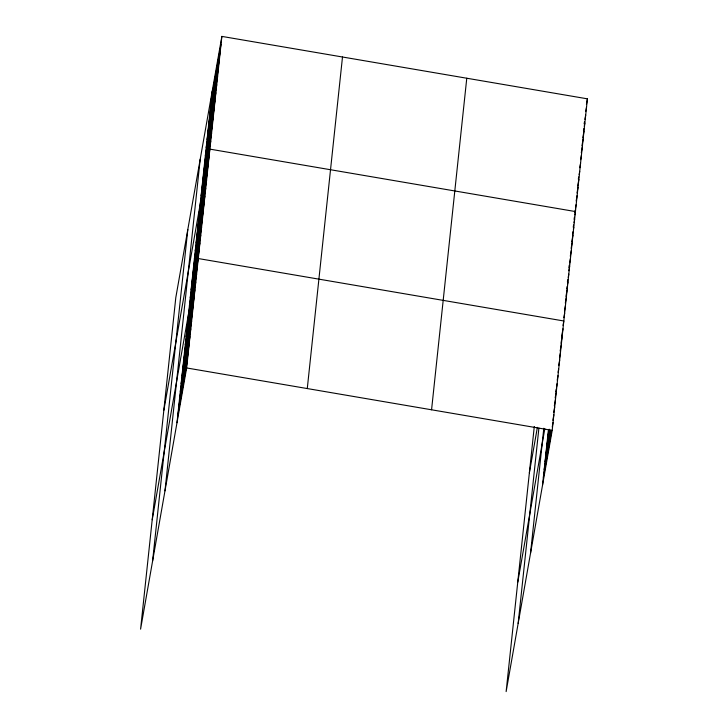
<?xml version="1.0" encoding="UTF-8"?>
<svg xmlns="http://www.w3.org/2000/svg" width="728" height="728" viewBox="0 0 728 728"><rect width="100%" height="100%" fill="white"/><g stroke="black" fill="none" stroke-linecap="round" stroke-linejoin="round"><path stroke-width="1.09" d="M152.598 561.042L187.815 229.484M164.974 490.854L200.191 159.305M176.986 422.731L212.203 91.182M221.867 36.4L175.803 297.606L140.586 629.165L186.65 367.959L221.867 36.4L587.414 98.835L552.197 430.394L506.133 691.6L534.297 426.471M307.28 388.561L342.497 57.002M431.567 409.791L466.775 78.233M518.145 623.477L538.902 428.1M530.521 553.289L543.807 428.246M542.533 485.176L548.348 430.466M211.347 99.236L221.012 44.454M210.492 107.28L220.156 52.507M209.637 115.333L219.301 60.56M208.781 123.387L218.446 68.605M207.926 131.44L217.59 76.658M207.071 139.494L216.735 84.712M206.215 147.547L215.879 92.765M205.36 155.592L215.024 100.819M204.504 163.645L214.168 108.872M203.649 171.699L213.313 116.917M202.793 179.752L212.458 124.97M201.938 187.806L211.602 133.024M201.083 195.859L210.747 141.077M163.836 410.337L209.892 149.131L575.439 211.566L574.847 214.924M199.399 211.721L209.063 156.948M198.571 219.537L208.226 164.756M197.743 227.354L207.398 172.572M196.915 235.171L206.57 180.389M196.078 242.988L205.742 188.206M195.25 250.796L204.914 196.023M194.422 258.613L204.077 203.831M193.593 266.43L203.249 211.648M192.756 274.247L202.42 219.465M191.928 282.064L201.592 227.282M191.1 289.871L200.755 235.099M190.272 297.688L199.927 242.915M189.444 305.505L199.099 250.723M152.216 519.746L198.271 258.54L563.818 320.984L563.026 325.452M187.779 321.139L197.443 266.357M186.95 328.947L196.606 274.174M186.122 336.764L195.777 281.991M185.294 344.581L194.949 289.799M184.457 352.398L194.121 297.615M183.629 360.214L193.293 305.432M182.801 368.031L192.456 313.249M181.973 375.839L191.628 321.066M181.136 383.656L190.8 328.883M180.307 391.473L189.972 336.691M179.479 399.29L189.134 344.508M178.651 407.107L188.306 352.325M177.823 414.914L187.478 360.142M586.422 104.432L587.414 98.835M585.767 111.366L586.559 106.889M584.12 123.887L584.52 121.649M584.912 119.41L585.703 114.942M583.465 130.822L583.856 128.583M584.256 126.344L584.848 122.996M582.81 137.756L583.993 131.049M581.954 145.809L583.137 139.103M581.29 152.744L582.282 147.147M580.635 159.678L581.426 155.201M579.779 167.722L580.571 163.254M578.332 179.133L578.724 176.895M579.124 174.656L579.716 171.308M577.677 186.068L578.86 179.361M577.013 193.002L578.005 187.415M576.157 201.055L577.149 195.459M574.711 212.458L575.111 210.219M575.502 207.99L576.094 204.632M529.374 472.772L537.382 427.363M574.055 219.392L574.447 217.153M573.227 227.209L573.619 224.97M574.019 222.732L574.61 219.383M572.59 233.906L572.991 231.668M573.382 229.429L573.773 227.2M571.762 241.723L572.945 235.017M571.134 248.421L572.117 242.824M570.297 256.229L571.289 250.641M568.877 267.404L569.269 265.165M569.669 262.926L570.452 258.458M568.841 270.743L569.624 266.275M567.412 281.918L567.813 279.679M568.204 277.441L568.795 274.092M566.784 288.616L567.176 286.377M567.567 284.138L567.967 281.9M565.956 296.423L567.139 289.717M565.319 303.121L566.302 297.534M564.491 310.938L565.474 305.351M563.854 317.636L564.646 313.167M517.754 582.191L544.817 428.746M561.606 336.618L562.981 328.792M560.97 343.316L562.153 336.609M560.141 351.133L561.324 344.426M559.514 357.83L560.496 352.243M558.676 365.647L559.668 360.06M558.048 372.345L558.64 368.987M557.22 380.162L558.003 375.684M547.52 438.283L549.094 429.338M555.792 391.327L556.192 389.089M556.583 386.859L557.175 383.501M546.683 446.1L549.64 429.329M555.164 398.025L556.347 391.318M545.854 453.908L549.995 430.439M554.336 405.842L555.51 399.135M545.026 461.725L550.541 430.421M553.699 412.539L554.681 406.952M544.198 469.542L551.096 430.412M552.87 420.356L553.853 414.76M543.361 477.359L551.642 430.403M552.234 427.054L553.025 422.577M186.65 367.959L552.197 430.394"/></g></svg>
